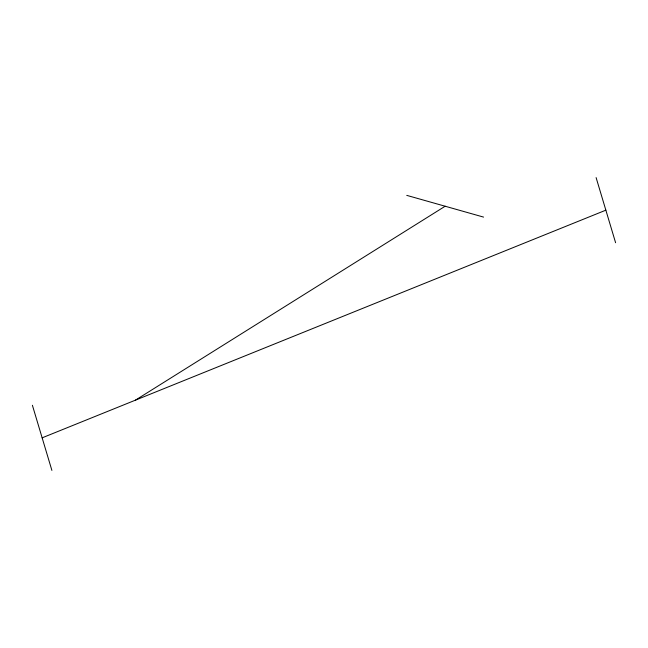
<?xml version="1.0" encoding="UTF-8"?>
<svg xmlns="http://www.w3.org/2000/svg" width="648" height="648" viewBox="0 0 648 648"><rect width="100%" height="100%" fill="white"/><g stroke="black" fill="none" stroke-linecap="round" stroke-linejoin="round"><path stroke-width="0.97" d="M135.424 400.164L445.16 206.226M42.144 437.837L605.856 210.163M406.75 195.364L483.562 217.096M596.103 177.593L615.6 242.733M32.4 405.267L51.897 470.408"/></g></svg>
